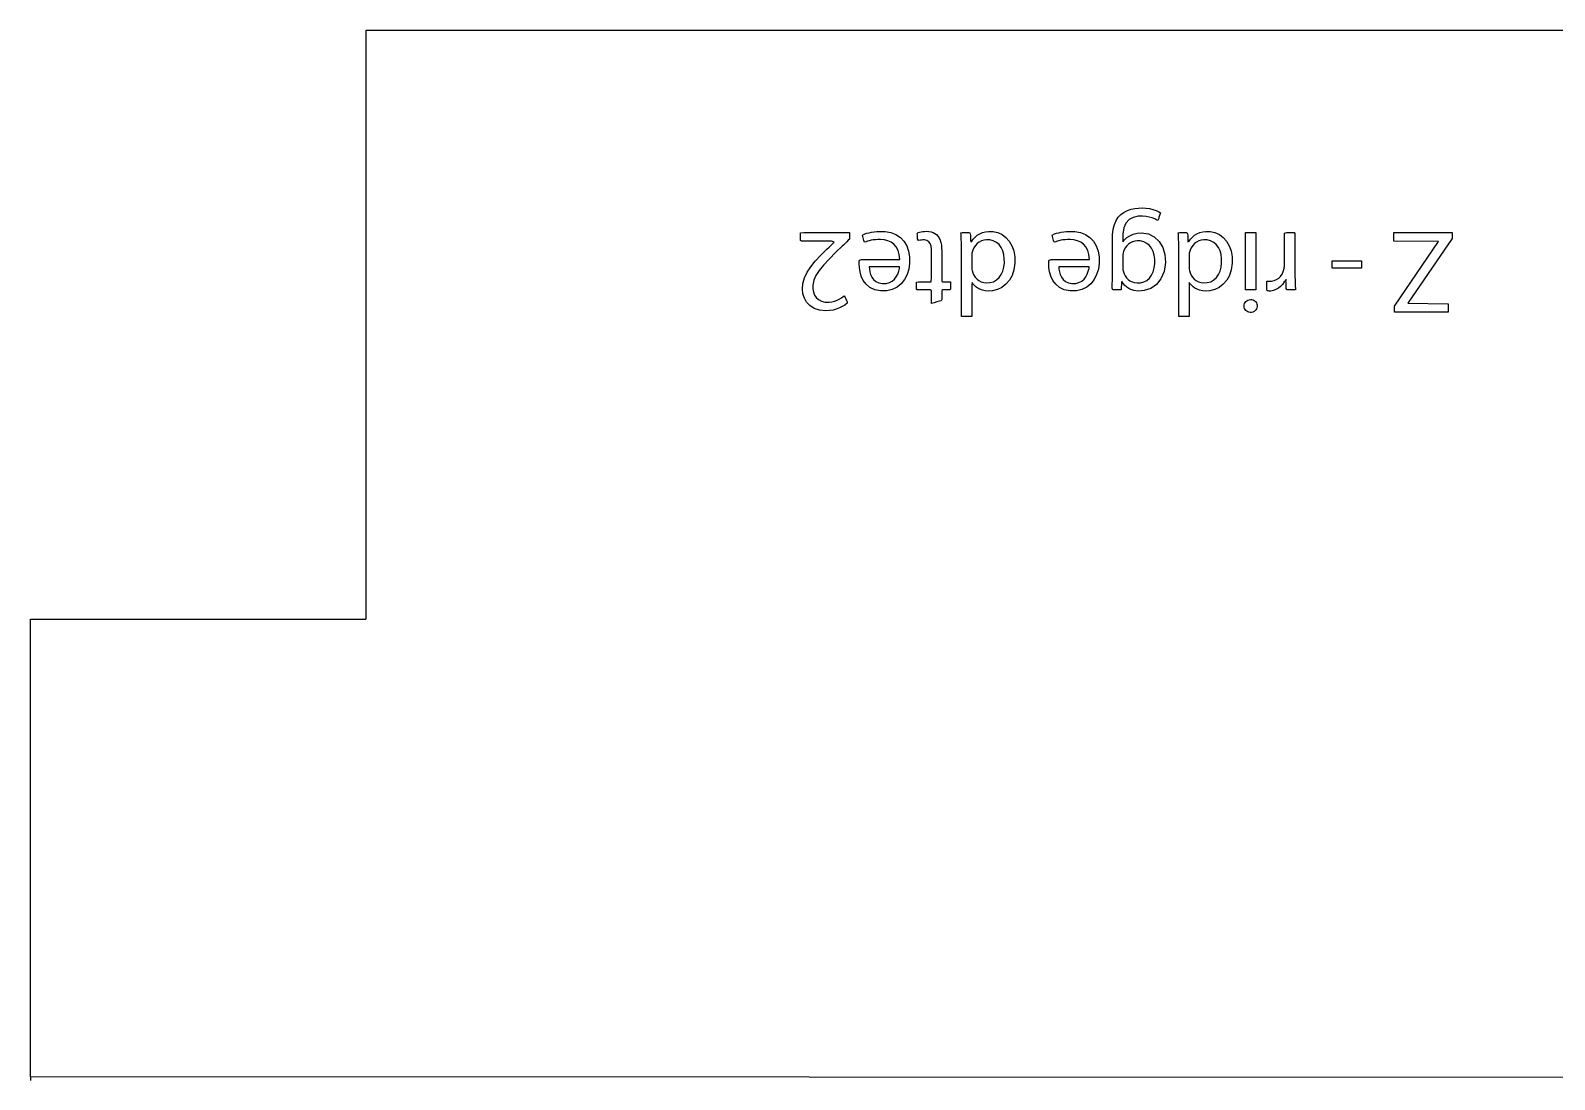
# Model space of a CAD drawing. Header units: metres. Extents: x 2882 to 3456, y 343 to 720.
# Drawn here: x 2919.47 to 2955.81, y 368.59 to 393.62 of the extents above; entities that cross this region are included whole.
import ezdxf

# ---------------------------------------------------------------- set-up
doc = ezdxf.new("R2010")
doc.units = ezdxf.units.M

msp = doc.modelspace()

# ---------------------------------------------------------------- linework, layer by layer
at = {"layer": 'COMPONENT2'}
for p, q in [((2927.467, 393.619), (2927.467, 379.572)), ((2972.159, 393.619), (2927.467, 393.619)), ((2919.467, 379.572), (2927.467, 379.572)), ((2919.467, 368.661), (2919.467, 379.572)), ((3013.54, 368.617), (2919.467, 368.661)), ((2919.467, 368.661), (2919.467, 368.571))]:
    msp.add_line(p, q, dxfattribs=at)
at = {"layer": 'COMPONENT6'}
for p, q in [((2945.405, 389.163), (2945.468, 389.23)), ((2945.468, 389.23), (2945.542, 389.283)), ((2945.542, 389.283), (2945.624, 389.324)), ((2945.624, 389.324), (2945.711, 389.354)), ((2945.711, 389.354), (2945.8, 389.374)), ((2945.8, 389.374), (2945.891, 389.384)), ((2945.891, 389.384), (2945.978, 389.386)), ((2945.978, 389.386), (2946.063, 389.381)), ((2946.063, 389.381), (2946.148, 389.369)), ((2946.148, 389.369), (2946.229, 389.351)), ((2946.229, 389.351), (2946.306, 389.327)), ((2946.306, 389.327), (2946.374, 389.296)), ((2946.374, 389.296), (2946.412, 389.271)), ((2946.391, 389.206), (2946.375, 389.157)), ((2946.412, 389.271), (2946.391, 389.206)), ((2945.27, 388.747), (2945.287, 388.877)), ((2945.287, 388.877), (2945.315, 388.988)), ((2945.315, 388.988), (2945.355, 389.083)), ((2945.355, 389.083), (2945.405, 389.163)), ((2945.536, 388.911), (2945.511, 388.762)), ((2945.588, 389.025), (2945.536, 388.911)), ((2945.664, 389.107), (2945.588, 389.025)), ((2945.762, 389.161), (2945.664, 389.107)), ((2945.876, 389.187), (2945.762, 389.161)), ((2945.985, 389.191), (2945.876, 389.187)), ((2946.067, 389.183), (2945.985, 389.191)), ((2946.142, 389.169), (2946.067, 389.183)), ((2946.212, 389.148), (2946.142, 389.169)), ((2946.274, 389.124), (2946.212, 389.148)), ((2946.328, 389.095), (2946.274, 389.124)), ((2946.352, 389.086), (2946.328, 389.095)), ((2946.361, 389.114), (2946.352, 389.086)), ((2946.375, 389.157), (2946.361, 389.114)), ((2937.828, 388.788), (2937.909, 388.797)), ((2937.828, 388.762), (2937.828, 388.788)), ((2937.828, 388.724), (2937.828, 388.762)), ((2937.828, 388.681), (2937.828, 388.724)), ((2937.828, 388.64), (2937.828, 388.681)), ((2937.828, 388.608), (2937.828, 388.64)), ((2937.851, 388.591), (2937.828, 388.608)), ((2937.947, 388.591), (2937.851, 388.591)), ((2937.909, 388.797), (2938.081, 388.797)), ((2938.094, 388.591), (2937.947, 388.591)), ((2938.081, 388.797), (2938.309, 388.797)), ((2938.263, 388.591), (2938.094, 388.591)), ((2938.429, 388.591), (2938.263, 388.591)), ((2938.309, 388.797), (2938.553, 388.797)), ((2938.564, 388.591), (2938.429, 388.591)), ((2938.509, 388.453), (2938.552, 388.493)), ((2938.552, 388.493), (2938.581, 388.521)), ((2938.553, 388.797), (2938.775, 388.797)), ((2938.634, 388.571), (2938.564, 388.591)), ((2938.581, 388.521), (2938.61, 388.549)), ((2938.61, 388.549), (2938.634, 388.571)), ((2938.775, 388.797), (2938.936, 388.797)), ((2938.851, 388.501), (2938.821, 388.471)), ((2938.89, 388.538), (2938.851, 388.501)), ((2938.93, 388.578), (2938.89, 388.538)), ((2938.966, 388.613), (2938.93, 388.578)), ((2938.936, 388.797), (2938.999, 388.797)), ((2938.999, 388.644), (2938.966, 388.613)), ((2938.999, 388.797), (2938.999, 388.767)), ((2938.999, 388.767), (2938.999, 388.739)), ((2938.999, 388.739), (2938.999, 388.707)), ((2938.999, 388.707), (2938.999, 388.677)), ((2938.999, 388.677), (2938.999, 388.644)), ((2939.304, 388.739), (2939.366, 388.765)), ((2939.313, 388.704), (2939.304, 388.739)), ((2939.321, 388.675), (2939.313, 388.704)), ((2939.329, 388.642), (2939.321, 388.675)), ((2939.337, 388.611), (2939.329, 388.642)), ((2939.357, 388.566), (2939.337, 388.611)), ((2939.392, 388.58), (2939.357, 388.566)), ((2939.366, 388.765), (2939.411, 388.78)), ((2939.429, 388.592), (2939.392, 388.58)), ((2939.411, 388.78), (2939.462, 388.794)), ((2939.469, 388.604), (2939.429, 388.592)), ((2939.462, 388.794), (2939.519, 388.806)), ((2939.513, 388.614), (2939.469, 388.604)), ((2939.561, 388.622), (2939.513, 388.614)), ((2939.519, 388.806), (2939.582, 388.816)), ((2939.613, 388.628), (2939.561, 388.622)), ((2939.582, 388.816), (2939.651, 388.823)), ((2939.671, 388.632), (2939.613, 388.628)), ((2939.651, 388.823), (2939.726, 388.827)), ((2939.737, 388.633), (2939.671, 388.632)), ((2939.726, 388.827), (2939.845, 388.824)), ((2939.828, 388.625), (2939.737, 388.633)), ((2939.912, 388.604), (2939.828, 388.625)), ((2939.845, 388.824), (2939.983, 388.798)), ((2939.989, 388.569), (2939.912, 388.604)), ((2939.983, 388.798), (2940.105, 388.749)), ((2940.057, 388.519), (2939.989, 388.569)), ((2940.113, 388.454), (2940.057, 388.519)), ((2940.105, 388.749), (2940.209, 388.679)), ((2940.209, 388.679), (2940.295, 388.589)), ((2940.295, 388.589), (2940.36, 388.482)), ((2940.36, 388.482), (2940.405, 388.358)), ((2940.612, 388.778), (2940.636, 388.802)), ((2940.614, 388.741), (2940.612, 388.778)), ((2940.617, 388.694), (2940.614, 388.741)), ((2940.62, 388.648), (2940.617, 388.694)), ((2940.645, 388.611), (2940.62, 388.648)), ((2940.636, 388.802), (2940.667, 388.81)), ((2940.688, 388.618), (2940.645, 388.611)), ((2940.667, 388.81), (2940.703, 388.817)), ((2940.714, 388.62), (2940.688, 388.618)), ((2940.703, 388.817), (2940.743, 388.823)), ((2940.743, 388.621), (2940.714, 388.62)), ((2940.743, 388.823), (2940.786, 388.826)), ((2940.786, 388.621), (2940.743, 388.621)), ((2940.786, 388.826), (2940.834, 388.828)), ((2940.844, 388.608), (2940.786, 388.621)), ((2940.834, 388.828), (2940.891, 388.824)), ((2940.889, 388.579), (2940.844, 388.608)), ((2940.92, 388.535), (2940.889, 388.579)), ((2940.891, 388.824), (2940.943, 388.814)), ((2940.941, 388.477), (2940.92, 388.535)), ((2940.95, 388.405), (2940.941, 388.477)), ((2940.943, 388.814), (2940.991, 388.797)), ((2940.991, 388.797), (2941.034, 388.776)), ((2941.034, 388.776), (2941.072, 388.749)), ((2941.072, 388.749), (2941.105, 388.716)), ((2941.105, 388.716), (2941.135, 388.672)), ((2941.135, 388.672), (2941.158, 388.62)), ((2941.158, 388.62), (2941.176, 388.561)), ((2941.176, 388.561), (2941.187, 388.495)), ((2941.187, 388.495), (2941.194, 388.421)), ((2941.655, 388.791), (2941.684, 388.797)), ((2941.658, 388.754), (2941.655, 388.791)), ((2941.66, 388.713), (2941.658, 388.754)), ((2941.661, 388.67), (2941.66, 388.713)), ((2941.663, 388.625), (2941.661, 388.67)), ((2941.664, 388.579), (2941.663, 388.625)), ((2941.666, 388.532), (2941.664, 388.579)), ((2941.666, 388.486), (2941.666, 388.532)), ((2941.666, 388.444), (2941.666, 388.486)), ((2941.684, 388.797), (2941.717, 388.797)), ((2941.717, 388.797), (2941.757, 388.797)), ((2941.757, 388.797), (2941.797, 388.797)), ((2941.797, 388.797), (2941.834, 388.797)), ((2941.834, 388.797), (2941.861, 388.797)), ((2941.861, 388.797), (2941.877, 388.768)), ((2941.877, 388.768), (2941.878, 388.733)), ((2941.878, 388.733), (2941.88, 388.691)), ((2941.88, 388.691), (2941.882, 388.647)), ((2941.882, 388.647), (2941.884, 388.607)), ((2941.884, 388.607), (2941.886, 388.577)), ((2941.886, 388.577), (2941.912, 388.592)), ((2941.912, 388.592), (2941.948, 388.644)), ((2941.948, 388.644), (2941.992, 388.692)), ((2942, 388.489), (2941.965, 388.437)), ((2941.992, 388.692), (2942.043, 388.734)), ((2942.043, 388.534), (2942, 388.489)), ((2942.043, 388.734), (2942.101, 388.769)), ((2942.091, 388.57), (2942.043, 388.534)), ((2942.144, 388.598), (2942.091, 388.57)), ((2942.101, 388.769), (2942.166, 388.797)), ((2942.201, 388.617), (2942.144, 388.598)), ((2942.166, 388.797), (2942.237, 388.816)), ((2942.261, 388.626), (2942.201, 388.617)), ((2942.237, 388.816), (2942.314, 388.826)), ((2942.341, 388.624), (2942.261, 388.626)), ((2942.314, 388.826), (2942.415, 388.824)), ((2942.426, 388.603), (2942.341, 388.624)), ((2942.415, 388.824), (2942.53, 388.8)), ((2942.5, 388.565), (2942.426, 388.603)), ((2942.562, 388.511), (2942.5, 388.565)), ((2942.53, 388.8), (2942.634, 388.752)), ((2942.611, 388.443), (2942.562, 388.511)), ((2942.634, 388.752), (2942.727, 388.682)), ((2942.727, 388.682), (2942.806, 388.593)), ((2942.806, 388.593), (2942.869, 388.485)), ((2942.869, 388.485), (2942.913, 388.361)), ((2943.826, 388.739), (2943.888, 388.765)), ((2943.835, 388.704), (2943.826, 388.739)), ((2943.842, 388.675), (2943.835, 388.704)), ((2943.85, 388.642), (2943.842, 388.675)), ((2943.858, 388.611), (2943.85, 388.642)), ((2943.878, 388.566), (2943.858, 388.611)), ((2943.913, 388.58), (2943.878, 388.566)), ((2943.888, 388.765), (2943.933, 388.78)), ((2943.95, 388.592), (2943.913, 388.58)), ((2943.933, 388.78), (2943.984, 388.794)), ((2943.99, 388.604), (2943.95, 388.592)), ((2943.984, 388.794), (2944.041, 388.806)), ((2944.034, 388.614), (2943.99, 388.604)), ((2944.082, 388.622), (2944.034, 388.614)), ((2944.041, 388.806), (2944.104, 388.816)), ((2944.135, 388.628), (2944.082, 388.622)), ((2944.104, 388.816), (2944.172, 388.823)), ((2944.192, 388.632), (2944.135, 388.628)), ((2944.172, 388.823), (2944.247, 388.827)), ((2944.259, 388.633), (2944.192, 388.632)), ((2944.247, 388.827), (2944.366, 388.824)), ((2944.349, 388.625), (2944.259, 388.633)), ((2944.434, 388.604), (2944.349, 388.625)), ((2944.366, 388.824), (2944.505, 388.798)), ((2944.511, 388.569), (2944.434, 388.604)), ((2944.505, 388.798), (2944.627, 388.749)), ((2944.578, 388.519), (2944.511, 388.569)), ((2944.634, 388.454), (2944.578, 388.519)), ((2944.627, 388.749), (2944.731, 388.679)), ((2944.731, 388.679), (2944.816, 388.589)), ((2944.816, 388.589), (2944.881, 388.482)), ((2944.881, 388.482), (2944.927, 388.358)), ((2945.265, 388.596), (2945.27, 388.747)), ((2945.265, 388.535), (2945.265, 388.596)), ((2945.265, 388.384), (2945.265, 388.535)), ((2945.511, 388.762), (2945.51, 388.706)), ((2945.51, 388.706), (2945.51, 388.646)), ((2945.51, 388.646), (2945.51, 388.609)), ((2945.51, 388.578), (2945.557, 388.621)), ((2945.51, 388.609), (2945.51, 388.578)), ((2945.557, 388.621), (2945.613, 388.677)), ((2945.61, 388.484), (2945.576, 388.439)), ((2945.65, 388.522), (2945.61, 388.484)), ((2945.613, 388.677), (2945.681, 388.724)), ((2945.695, 388.553), (2945.65, 388.522)), ((2945.681, 388.724), (2945.761, 388.761)), ((2945.744, 388.577), (2945.695, 388.553)), ((2945.797, 388.593), (2945.744, 388.577)), ((2945.761, 388.761), (2945.853, 388.784)), ((2945.852, 388.601), (2945.797, 388.593)), ((2945.931, 388.599), (2945.852, 388.601)), ((2945.853, 388.784), (2945.96, 388.791)), ((2946.016, 388.578), (2945.931, 388.599)), ((2945.96, 388.791), (2946.123, 388.764)), ((2946.09, 388.541), (2946.016, 388.578)), ((2946.151, 388.488), (2946.09, 388.541)), ((2946.123, 388.764), (2946.264, 388.694)), ((2946.201, 388.423), (2946.151, 388.488)), ((2946.264, 388.694), (2946.38, 388.585)), ((2946.38, 388.585), (2946.466, 388.445)), ((2946.837, 388.791), (2946.865, 388.797)), ((2946.839, 388.754), (2946.837, 388.791)), ((2946.841, 388.713), (2946.839, 388.754)), ((2946.843, 388.67), (2946.841, 388.713)), ((2946.845, 388.625), (2946.843, 388.67)), ((2946.846, 388.579), (2946.845, 388.625)), ((2946.847, 388.532), (2946.846, 388.579)), ((2946.848, 388.486), (2946.847, 388.532)), ((2946.848, 388.444), (2946.848, 388.486)), ((2946.865, 388.797), (2946.899, 388.797)), ((2946.899, 388.797), (2946.938, 388.797)), ((2946.938, 388.797), (2946.978, 388.797)), ((2946.978, 388.797), (2947.015, 388.797)), ((2947.015, 388.797), (2947.042, 388.797)), ((2947.042, 388.797), (2947.058, 388.768)), ((2947.058, 388.768), (2947.06, 388.733)), ((2947.06, 388.733), (2947.062, 388.691)), ((2947.062, 388.691), (2947.064, 388.647)), ((2947.064, 388.647), (2947.066, 388.607)), ((2947.066, 388.607), (2947.067, 388.577)), ((2947.067, 388.577), (2947.094, 388.592)), ((2947.094, 388.592), (2947.13, 388.644)), ((2947.13, 388.644), (2947.173, 388.692)), ((2947.182, 388.489), (2947.146, 388.437)), ((2947.173, 388.692), (2947.224, 388.734)), ((2947.224, 388.534), (2947.182, 388.489)), ((2947.224, 388.734), (2947.282, 388.769)), ((2947.273, 388.57), (2947.224, 388.534)), ((2947.326, 388.598), (2947.273, 388.57)), ((2947.282, 388.769), (2947.347, 388.797)), ((2947.383, 388.617), (2947.326, 388.598)), ((2947.347, 388.797), (2947.418, 388.816)), ((2947.442, 388.626), (2947.383, 388.617)), ((2947.418, 388.816), (2947.495, 388.826)), ((2947.522, 388.624), (2947.442, 388.626)), ((2947.495, 388.826), (2947.597, 388.824)), ((2947.608, 388.603), (2947.522, 388.624)), ((2947.597, 388.824), (2947.711, 388.8)), ((2947.681, 388.565), (2947.608, 388.603)), ((2947.743, 388.511), (2947.681, 388.565)), ((2947.711, 388.8), (2947.816, 388.752)), ((2947.793, 388.443), (2947.743, 388.511)), ((2947.816, 388.752), (2947.909, 388.682)), ((2947.909, 388.682), (2947.988, 388.593)), ((2947.988, 388.593), (2948.05, 388.485)), ((2948.05, 388.485), (2948.095, 388.361)), ((2948.436, 387.431), (2948.436, 388.797)), ((2948.436, 388.797), (2948.684, 388.797)), ((2948.684, 388.797), (2948.684, 387.431)), ((2949.371, 388.783), (2949.427, 388.797)), ((2949.371, 388.714), (2949.371, 388.783)), ((2949.371, 388.601), (2949.371, 388.714)), ((2949.371, 388.465), (2949.371, 388.601)), ((2949.427, 388.797), (2949.472, 388.797)), ((2949.472, 388.797), (2949.521, 388.797)), ((2949.521, 388.797), (2949.565, 388.797)), ((2949.565, 388.797), (2949.6, 388.797)), ((2949.6, 388.797), (2949.619, 388.775)), ((2949.619, 388.775), (2949.619, 388.68)), ((2949.619, 388.68), (2949.619, 388.532)), ((2949.619, 388.532), (2949.619, 388.355)), ((2951.976, 388.591), (2951.976, 388.797)), ((2951.976, 388.797), (2953.364, 388.797)), ((2953.039, 388.582), (2951.976, 388.591)), ((2951.99, 387.045), (2953.039, 388.582)), ((2953.364, 388.653), (2952.311, 387.11)), ((2953.364, 388.797), (2953.364, 388.653)), ((2938.072, 387.983), (2938.181, 388.117)), ((2938.181, 388.117), (2938.311, 388.257)), ((2938.311, 388.257), (2938.459, 388.405)), ((2938.51, 388.167), (2938.378, 388.024)), ((2938.459, 388.405), (2938.509, 388.453)), ((2938.671, 388.328), (2938.51, 388.167)), ((2938.821, 388.471), (2938.671, 388.328)), ((2939.23, 388.112), (2939.233, 388.138)), ((2939.233, 388.138), (2939.285, 388.159)), ((2939.285, 388.159), (2939.397, 388.159)), ((2939.397, 388.159), (2939.551, 388.159)), ((2939.551, 388.159), (2939.726, 388.159)), ((2939.726, 388.159), (2939.899, 388.159)), ((2939.899, 388.159), (2940.049, 388.159)), ((2940.049, 388.159), (2940.155, 388.159)), ((2940.156, 388.372), (2940.113, 388.454)), ((2940.155, 388.159), (2940.195, 388.159)), ((2940.184, 388.274), (2940.156, 388.372)), ((2940.195, 388.159), (2940.184, 388.274)), ((2940.405, 388.358), (2940.429, 388.219)), ((2940.429, 388.219), (2940.43, 388.07)), ((2940.952, 388.346), (2940.95, 388.405)), ((2940.952, 388.25), (2940.952, 388.346)), ((2940.952, 388.087), (2940.952, 388.25)), ((2941.194, 388.421), (2941.195, 388.359)), ((2941.195, 388.359), (2941.195, 388.273)), ((2941.195, 388.273), (2941.195, 388.113)), ((2941.195, 388.113), (2941.195, 387.926)), ((2941.666, 388.363), (2941.666, 388.444)), ((2941.666, 388.172), (2941.666, 388.363)), ((2941.666, 387.907), (2941.666, 388.172)), ((2941.914, 388.277), (2941.912, 388.25)), ((2941.912, 388.25), (2941.912, 388.224)), ((2941.912, 388.224), (2941.912, 388.183)), ((2941.912, 388.183), (2941.912, 388.145)), ((2941.912, 388.145), (2941.912, 388.102)), ((2941.917, 388.303), (2941.914, 388.277)), ((2941.922, 388.328), (2941.917, 388.303)), ((2941.937, 388.378), (2941.922, 388.328)), ((2941.965, 388.437), (2941.937, 388.378)), ((2942.649, 388.364), (2942.611, 388.443)), ((2942.675, 388.276), (2942.649, 388.364)), ((2942.688, 388.18), (2942.675, 388.276)), ((2942.689, 388.076), (2942.688, 388.18)), ((2942.913, 388.361), (2942.937, 388.221)), ((2942.937, 388.221), (2942.94, 388.065)), ((2943.752, 388.112), (2943.754, 388.138)), ((2943.754, 388.138), (2943.807, 388.159)), ((2943.807, 388.159), (2943.919, 388.159)), ((2943.919, 388.159), (2944.073, 388.159)), ((2944.073, 388.159), (2944.247, 388.159)), ((2944.247, 388.159), (2944.42, 388.159)), ((2944.42, 388.159), (2944.571, 388.159)), ((2944.571, 388.159), (2944.677, 388.159)), ((2944.678, 388.372), (2944.634, 388.454)), ((2944.677, 388.159), (2944.717, 388.159)), ((2944.706, 388.274), (2944.678, 388.372)), ((2944.717, 388.159), (2944.706, 388.274)), ((2944.927, 388.358), (2944.95, 388.219)), ((2944.95, 388.219), (2944.952, 388.07)), ((2945.265, 388.188), (2945.265, 388.384)), ((2945.265, 387.995), (2945.265, 388.188)), ((2945.514, 388.245), (2945.513, 388.215)), ((2945.513, 388.215), (2945.513, 388.173)), ((2945.513, 388.173), (2945.513, 388.134)), ((2945.513, 388.134), (2945.513, 388.089)), ((2945.517, 388.278), (2945.514, 388.245)), ((2945.523, 388.311), (2945.517, 388.278)), ((2945.531, 388.344), (2945.523, 388.311)), ((2945.548, 388.388), (2945.531, 388.344)), ((2945.576, 388.439), (2945.548, 388.388)), ((2946.239, 388.346), (2946.201, 388.423)), ((2946.265, 388.26), (2946.239, 388.346)), ((2946.278, 388.167), (2946.265, 388.26)), ((2946.279, 388.062), (2946.278, 388.167)), ((2946.466, 388.445), (2946.517, 388.278)), ((2946.517, 388.278), (2946.53, 388.084)), ((2946.848, 388.363), (2946.848, 388.444)), ((2946.848, 388.172), (2946.848, 388.363)), ((2946.848, 387.907), (2946.848, 388.172)), ((2947.094, 388.25), (2947.093, 388.224)), ((2947.093, 388.224), (2947.093, 388.183)), ((2947.093, 388.183), (2947.093, 388.145)), ((2947.093, 388.145), (2947.093, 388.102)), ((2947.095, 388.277), (2947.094, 388.25)), ((2947.099, 388.303), (2947.095, 388.277)), ((2947.104, 388.328), (2947.099, 388.303)), ((2947.119, 388.378), (2947.104, 388.328)), ((2947.146, 388.437), (2947.119, 388.378)), ((2947.831, 388.364), (2947.793, 388.443)), ((2947.856, 388.276), (2947.831, 388.364)), ((2947.87, 388.18), (2947.856, 388.276)), ((2947.87, 388.076), (2947.87, 388.18)), ((2948.095, 388.361), (2948.119, 388.221)), ((2948.119, 388.221), (2948.121, 388.065)), ((2949.371, 388.325), (2949.371, 388.465)), ((2949.371, 388.199), (2949.371, 388.325)), ((2949.371, 388.108), (2949.371, 388.199)), ((2949.619, 388.355), (2949.619, 388.175)), ((2949.619, 388.175), (2949.619, 388.015)), ((2950.508, 387.945), (2950.508, 388.125)), ((2950.508, 388.125), (2951.205, 388.125)), ((2951.205, 388.125), (2951.205, 387.945)), ((2937.921, 387.719), (2937.984, 387.851)), ((2937.984, 387.851), (2938.072, 387.983)), ((2938.197, 387.774), (2938.147, 387.659)), ((2938.274, 387.894), (2938.197, 387.774)), ((2938.378, 388.024), (2938.274, 387.894)), ((2939.228, 388.048), (2939.229, 388.082)), ((2939.231, 387.968), (2939.228, 388.048)), ((2939.229, 388.082), (2939.23, 388.112)), ((2939.247, 387.864), (2939.231, 387.968)), ((2939.277, 387.758), (2939.247, 387.864)), ((2939.325, 387.656), (2939.277, 387.758)), ((2939.468, 387.981), (2939.47, 387.922)), ((2939.497, 387.981), (2939.468, 387.981)), ((2939.47, 387.922), (2939.48, 387.859)), ((2939.48, 387.859), (2939.499, 387.794)), ((2939.573, 387.981), (2939.497, 387.981)), ((2939.499, 387.794), (2939.528, 387.733)), ((2939.682, 387.981), (2939.573, 387.981)), ((2939.808, 387.981), (2939.682, 387.981)), ((2939.937, 387.981), (2939.808, 387.981)), ((2940.054, 387.981), (2939.937, 387.981)), ((2940.143, 387.981), (2940.054, 387.981)), ((2940.111, 387.746), (2940.145, 387.808)), ((2940.189, 387.981), (2940.143, 387.981)), ((2940.145, 387.808), (2940.17, 387.874)), ((2940.17, 387.874), (2940.186, 387.939)), ((2940.186, 387.939), (2940.189, 387.981)), ((2940.369, 387.795), (2940.308, 387.678)), ((2940.41, 387.926), (2940.369, 387.795)), ((2940.43, 388.07), (2940.41, 387.926)), ((2940.952, 387.901), (2940.952, 388.087)), ((2940.952, 387.735), (2940.952, 387.901)), ((2941.195, 387.926), (2941.195, 387.754)), ((2941.195, 387.754), (2941.195, 387.641)), ((2941.666, 387.606), (2941.666, 387.907)), ((2941.912, 388.102), (2941.912, 388.06)), ((2941.912, 388.06), (2941.912, 388.023)), ((2941.912, 388.023), (2941.912, 387.987)), ((2941.912, 387.987), (2941.913, 387.949)), ((2941.913, 387.949), (2941.916, 387.922)), ((2941.916, 387.922), (2941.92, 387.896)), ((2941.92, 387.896), (2941.938, 387.835)), ((2941.938, 387.835), (2941.963, 387.782)), ((2941.963, 387.782), (2941.996, 387.733)), ((2942.563, 387.724), (2942.613, 387.795)), ((2942.613, 387.795), (2942.651, 387.878)), ((2942.651, 387.878), (2942.676, 387.973)), ((2942.676, 387.973), (2942.689, 388.076)), ((2942.873, 387.777), (2942.809, 387.661)), ((2942.918, 387.912), (2942.873, 387.777)), ((2942.94, 388.065), (2942.918, 387.912)), ((2943.749, 388.048), (2943.75, 388.082)), ((2943.753, 387.968), (2943.749, 388.048)), ((2943.75, 388.082), (2943.752, 388.112)), ((2943.768, 387.864), (2943.753, 387.968)), ((2943.799, 387.758), (2943.768, 387.864)), ((2943.846, 387.656), (2943.799, 387.758)), ((2943.989, 387.981), (2943.991, 387.922)), ((2944.018, 387.981), (2943.989, 387.981)), ((2943.991, 387.922), (2944.001, 387.859)), ((2944.001, 387.859), (2944.02, 387.794)), ((2944.094, 387.981), (2944.018, 387.981)), ((2944.02, 387.794), (2944.049, 387.733)), ((2944.203, 387.981), (2944.094, 387.981)), ((2944.33, 387.981), (2944.203, 387.981)), ((2944.459, 387.981), (2944.33, 387.981)), ((2944.575, 387.981), (2944.459, 387.981)), ((2944.664, 387.981), (2944.575, 387.981)), ((2944.632, 387.746), (2944.666, 387.808)), ((2944.711, 387.981), (2944.664, 387.981)), ((2944.666, 387.808), (2944.691, 387.874)), ((2944.691, 387.874), (2944.708, 387.939)), ((2944.708, 387.939), (2944.711, 387.981)), ((2944.89, 387.795), (2944.829, 387.678)), ((2944.931, 387.926), (2944.89, 387.795)), ((2944.952, 388.07), (2944.931, 387.926)), ((2945.264, 387.716), (2945.265, 387.794)), ((2945.265, 387.852), (2945.265, 387.995)), ((2945.265, 387.794), (2945.265, 387.852)), ((2945.513, 388.089), (2945.513, 388.045)), ((2945.513, 388.045), (2945.513, 388.007)), ((2945.513, 388.007), (2945.513, 387.97)), ((2945.513, 387.97), (2945.513, 387.94)), ((2945.513, 387.94), (2945.516, 387.912)), ((2945.516, 387.912), (2945.52, 387.886)), ((2945.52, 387.886), (2945.544, 387.815)), ((2945.544, 387.815), (2945.569, 387.765)), ((2945.569, 387.765), (2945.601, 387.72)), ((2946.146, 387.712), (2946.198, 387.78)), ((2946.198, 387.78), (2946.238, 387.861)), ((2946.238, 387.861), (2946.265, 387.956)), ((2946.265, 387.956), (2946.279, 388.062)), ((2946.497, 387.872), (2946.422, 387.698)), ((2946.53, 388.084), (2946.497, 387.872)), ((2946.848, 387.606), (2946.848, 387.907)), ((2947.093, 388.102), (2947.093, 388.06)), ((2947.093, 388.06), (2947.093, 388.023)), ((2947.093, 388.023), (2947.093, 387.987)), ((2947.093, 387.987), (2947.094, 387.949)), ((2947.094, 387.949), (2947.097, 387.922)), ((2947.097, 387.922), (2947.101, 387.896)), ((2947.101, 387.896), (2947.119, 387.835)), ((2947.119, 387.835), (2947.145, 387.782)), ((2947.145, 387.782), (2947.178, 387.733)), ((2947.744, 387.724), (2947.794, 387.795)), ((2947.794, 387.795), (2947.832, 387.878)), ((2947.832, 387.878), (2947.858, 387.973)), ((2947.858, 387.973), (2947.87, 388.076)), ((2948.055, 387.777), (2947.99, 387.661)), ((2948.099, 387.912), (2948.055, 387.777)), ((2948.121, 388.065), (2948.099, 387.912)), ((2949.231, 387.709), (2949.275, 387.754)), ((2949.275, 387.754), (2949.311, 387.807)), ((2949.311, 387.807), (2949.339, 387.869)), ((2949.339, 387.869), (2949.359, 387.937)), ((2949.359, 387.937), (2949.364, 387.964)), ((2949.364, 387.964), (2949.367, 387.992)), ((2949.367, 387.992), (2949.369, 388.023)), ((2949.369, 388.023), (2949.371, 388.055)), ((2949.371, 388.055), (2949.371, 388.108)), ((2949.619, 388.015), (2949.619, 387.901)), ((2949.619, 387.901), (2949.619, 387.857)), ((2949.619, 387.857), (2949.619, 387.796)), ((2949.619, 387.796), (2949.619, 387.736)), ((2951.205, 387.945), (2950.508, 387.945)), ((2937.874, 387.449), (2937.884, 387.584)), ((2937.886, 387.34), (2937.874, 387.449)), ((2937.884, 387.584), (2937.921, 387.719)), ((2938.124, 387.546), (2938.123, 387.452)), ((2938.123, 387.452), (2938.135, 387.377)), ((2938.147, 387.659), (2938.124, 387.546)), ((2939.393, 387.564), (2939.325, 387.656)), ((2939.482, 387.487), (2939.393, 387.564)), ((2939.597, 387.432), (2939.482, 387.487)), ((2939.528, 387.733), (2939.569, 387.677)), ((2939.569, 387.677), (2939.624, 387.631)), ((2939.738, 387.405), (2939.597, 387.432)), ((2939.624, 387.631), (2939.693, 387.598)), ((2939.693, 387.598), (2939.779, 387.582)), ((2939.887, 387.409), (2939.738, 387.405)), ((2939.779, 387.582), (2939.87, 387.585)), ((2939.87, 387.585), (2939.947, 387.606)), ((2940.017, 387.442), (2939.887, 387.409)), ((2939.947, 387.606), (2940.012, 387.642)), ((2940.012, 387.642), (2940.067, 387.689)), ((2940.131, 387.499), (2940.017, 387.442)), ((2940.067, 387.689), (2940.111, 387.746)), ((2940.228, 387.579), (2940.131, 387.499)), ((2940.308, 387.678), (2940.228, 387.579)), ((2940.597, 387.614), (2940.644, 387.62)), ((2940.597, 387.584), (2940.597, 387.614)), ((2940.597, 387.54), (2940.597, 387.584)), ((2940.597, 387.492), (2940.597, 387.54)), ((2940.597, 387.453), (2940.597, 387.492)), ((2940.613, 387.431), (2940.597, 387.453)), ((2940.673, 387.431), (2940.613, 387.431)), ((2940.644, 387.62), (2940.722, 387.62)), ((2940.758, 387.431), (2940.673, 387.431)), ((2940.722, 387.62), (2940.811, 387.62)), ((2940.847, 387.431), (2940.758, 387.431)), ((2940.811, 387.62), (2940.892, 387.62)), ((2940.918, 387.431), (2940.847, 387.431)), ((2940.892, 387.62), (2940.944, 387.62)), ((2940.952, 387.411), (2940.918, 387.431)), ((2940.944, 387.62), (2940.952, 387.735)), ((2940.952, 387.352), (2940.952, 387.411)), ((2941.195, 387.641), (2941.225, 387.62)), ((2941.219, 387.431), (2941.195, 387.42)), ((2941.195, 387.42), (2941.195, 387.376)), ((2941.263, 387.431), (2941.219, 387.431)), ((2941.225, 387.62), (2941.272, 387.62)), ((2941.316, 387.431), (2941.263, 387.431)), ((2941.272, 387.62), (2941.326, 387.62)), ((2941.366, 387.431), (2941.316, 387.431)), ((2941.326, 387.62), (2941.373, 387.62)), ((2941.399, 387.431), (2941.366, 387.431)), ((2941.373, 387.62), (2941.402, 387.62)), ((2941.406, 387.457), (2941.399, 387.431)), ((2941.402, 387.62), (2941.406, 387.589)), ((2941.406, 387.589), (2941.406, 387.546)), ((2941.406, 387.546), (2941.406, 387.498)), ((2941.406, 387.498), (2941.406, 387.457)), ((2941.666, 387.307), (2941.666, 387.606)), ((2941.918, 387.609), (2941.912, 387.563)), ((2941.912, 387.563), (2941.912, 387.465)), ((2941.912, 387.465), (2941.912, 387.332)), ((2941.937, 387.579), (2941.918, 387.609)), ((2941.969, 387.542), (2941.937, 387.579)), ((2942.007, 387.506), (2941.969, 387.542)), ((2941.996, 387.733), (2942.037, 387.69)), ((2942.053, 387.474), (2942.007, 387.506)), ((2942.037, 387.69), (2942.084, 387.654)), ((2942.105, 387.447), (2942.053, 387.474)), ((2942.084, 387.654), (2942.138, 387.626)), ((2942.164, 387.426), (2942.105, 387.447)), ((2942.138, 387.626), (2942.197, 387.607)), ((2942.231, 387.411), (2942.164, 387.426)), ((2942.197, 387.607), (2942.262, 387.598)), ((2942.303, 387.404), (2942.231, 387.411)), ((2942.262, 387.598), (2942.346, 387.603)), ((2942.41, 387.409), (2942.303, 387.404)), ((2942.346, 387.603), (2942.429, 387.626)), ((2942.526, 387.437), (2942.41, 387.409)), ((2942.429, 387.626), (2942.501, 387.667)), ((2942.501, 387.667), (2942.563, 387.724)), ((2942.632, 387.49), (2942.526, 387.437)), ((2942.728, 387.565), (2942.632, 387.49)), ((2942.809, 387.661), (2942.728, 387.565)), ((2943.914, 387.564), (2943.846, 387.656)), ((2944.004, 387.487), (2943.914, 387.564)), ((2944.118, 387.432), (2944.004, 387.487)), ((2944.049, 387.733), (2944.091, 387.677)), ((2944.091, 387.677), (2944.145, 387.631)), ((2944.26, 387.405), (2944.118, 387.432)), ((2944.145, 387.631), (2944.215, 387.598)), ((2944.215, 387.598), (2944.301, 387.582)), ((2944.408, 387.409), (2944.26, 387.405)), ((2944.301, 387.582), (2944.391, 387.585)), ((2944.391, 387.585), (2944.468, 387.606)), ((2944.538, 387.442), (2944.408, 387.409)), ((2944.468, 387.606), (2944.534, 387.642)), ((2944.534, 387.642), (2944.588, 387.689)), ((2944.652, 387.499), (2944.538, 387.442)), ((2944.588, 387.689), (2944.632, 387.746)), ((2944.75, 387.579), (2944.652, 387.499)), ((2944.829, 387.678), (2944.75, 387.579)), ((2945.257, 387.47), (2945.26, 387.523)), ((2945.278, 387.431), (2945.257, 387.47)), ((2945.26, 387.523), (2945.262, 387.581)), ((2945.262, 387.581), (2945.264, 387.645)), ((2945.264, 387.645), (2945.264, 387.716)), ((2945.325, 387.431), (2945.278, 387.431)), ((2945.38, 387.431), (2945.325, 387.431)), ((2945.431, 387.431), (2945.38, 387.431)), ((2945.474, 387.433), (2945.431, 387.431)), ((2945.475, 387.459), (2945.474, 387.433)), ((2945.476, 387.504), (2945.475, 387.459)), ((2945.479, 387.556), (2945.476, 387.504)), ((2945.48, 387.603), (2945.479, 387.556)), ((2945.487, 387.637), (2945.48, 387.603)), ((2945.508, 387.603), (2945.487, 387.637)), ((2945.553, 387.546), (2945.508, 387.603)), ((2945.611, 387.494), (2945.553, 387.546)), ((2945.601, 387.72), (2945.64, 387.68)), ((2945.684, 387.451), (2945.611, 387.494)), ((2945.64, 387.68), (2945.684, 387.647)), ((2945.684, 387.647), (2945.735, 387.621)), ((2945.773, 387.419), (2945.684, 387.451)), ((2945.735, 387.621), (2945.792, 387.603)), ((2945.879, 387.404), (2945.773, 387.419)), ((2945.792, 387.603), (2945.855, 387.595)), ((2945.855, 387.595), (2945.935, 387.599)), ((2946.026, 387.414), (2945.879, 387.404)), ((2945.935, 387.599), (2946.014, 387.621)), ((2946.014, 387.621), (2946.085, 387.658)), ((2946.178, 387.467), (2946.026, 387.414)), ((2946.085, 387.658), (2946.146, 387.712)), ((2946.313, 387.562), (2946.178, 387.467)), ((2946.422, 387.698), (2946.313, 387.562)), ((2946.848, 387.307), (2946.848, 387.606)), ((2947.099, 387.609), (2947.093, 387.563)), ((2947.093, 387.563), (2947.093, 387.465)), ((2947.093, 387.465), (2947.093, 387.332)), ((2947.118, 387.579), (2947.099, 387.609)), ((2947.15, 387.542), (2947.118, 387.579)), ((2947.189, 387.506), (2947.15, 387.542)), ((2947.178, 387.733), (2947.218, 387.69)), ((2947.234, 387.474), (2947.189, 387.506)), ((2947.218, 387.69), (2947.265, 387.654)), ((2947.287, 387.447), (2947.234, 387.474)), ((2947.265, 387.654), (2947.319, 387.626)), ((2947.346, 387.426), (2947.287, 387.447)), ((2947.319, 387.626), (2947.379, 387.607)), ((2947.412, 387.411), (2947.346, 387.426)), ((2947.379, 387.607), (2947.443, 387.598)), ((2947.485, 387.404), (2947.412, 387.411)), ((2947.443, 387.598), (2947.528, 387.603)), ((2947.591, 387.409), (2947.485, 387.404)), ((2947.528, 387.603), (2947.611, 387.626)), ((2947.707, 387.437), (2947.591, 387.409)), ((2947.611, 387.626), (2947.683, 387.667)), ((2947.683, 387.667), (2947.744, 387.724)), ((2947.814, 387.49), (2947.707, 387.437)), ((2947.909, 387.565), (2947.814, 387.49)), ((2947.99, 387.661), (2947.909, 387.565)), ((2948.684, 387.431), (2948.436, 387.431)), ((2948.945, 387.635), (2948.977, 387.638)), ((2948.945, 387.609), (2948.945, 387.635)), ((2948.945, 387.57), (2948.945, 387.609)), ((2948.945, 387.526), (2948.945, 387.57)), ((2948.945, 387.481), (2948.945, 387.526)), ((2948.945, 387.443), (2948.945, 387.481)), ((2948.955, 387.408), (2948.945, 387.443)), ((2948.98, 387.405), (2948.955, 387.408)), ((2948.977, 387.638), (2949.01, 387.637)), ((2949.007, 387.403), (2948.98, 387.405)), ((2949.042, 387.404), (2949.007, 387.403)), ((2949.01, 387.637), (2949.06, 387.639)), ((2949.105, 387.415), (2949.042, 387.404)), ((2949.06, 387.639), (2949.123, 387.651)), ((2949.165, 387.437), (2949.105, 387.415)), ((2949.123, 387.651), (2949.18, 387.675)), ((2949.222, 387.469), (2949.165, 387.437)), ((2949.18, 387.675), (2949.231, 387.709)), ((2949.273, 387.51), (2949.222, 387.469)), ((2949.318, 387.561), (2949.273, 387.51)), ((2949.357, 387.619), (2949.318, 387.561)), ((2949.404, 387.653), (2949.357, 387.619)), ((2949.402, 387.688), (2949.404, 387.653)), ((2949.406, 387.607), (2949.404, 387.653)), ((2949.408, 387.554), (2949.406, 387.607)), ((2949.41, 387.504), (2949.408, 387.554)), ((2949.412, 387.462), (2949.41, 387.504)), ((2949.432, 387.431), (2949.412, 387.462)), ((2949.463, 387.431), (2949.432, 387.431)), ((2949.502, 387.431), (2949.463, 387.431)), ((2949.544, 387.431), (2949.502, 387.431)), ((2949.583, 387.431), (2949.544, 387.431)), ((2949.629, 387.431), (2949.583, 387.431)), ((2949.619, 387.736), (2949.62, 387.679)), ((2949.62, 387.679), (2949.621, 387.623)), ((2949.621, 387.623), (2949.623, 387.569)), ((2949.623, 387.569), (2949.625, 387.517)), ((2949.625, 387.517), (2949.628, 387.466)), ((2949.628, 387.466), (2949.629, 387.431)), ((2937.92, 387.234), (2937.886, 387.34)), ((2937.975, 387.138), (2937.92, 387.234)), ((2938.053, 387.055), (2937.975, 387.138)), ((2938.155, 386.99), (2938.053, 387.055)), ((2938.135, 387.377), (2938.16, 387.308)), ((2938.16, 387.308), (2938.199, 387.247)), ((2938.199, 387.247), (2938.255, 387.198)), ((2938.255, 387.198), (2938.328, 387.161)), ((2938.328, 387.161), (2938.42, 387.141)), ((2938.42, 387.141), (2938.512, 387.139)), ((2938.512, 387.139), (2938.579, 387.147)), ((2938.579, 387.147), (2938.641, 387.163)), ((2938.641, 387.163), (2938.7, 387.186)), ((2938.7, 387.186), (2938.754, 387.212)), ((2938.754, 387.212), (2938.802, 387.241)), ((2938.824, 387.032), (2938.755, 386.999)), ((2938.802, 387.241), (2938.845, 387.272)), ((2938.887, 387.07), (2938.824, 387.032)), ((2938.845, 387.272), (2938.872, 387.292)), ((2938.872, 387.292), (2938.891, 387.251)), ((2938.943, 387.112), (2938.887, 387.07)), ((2938.891, 387.251), (2938.906, 387.216)), ((2938.906, 387.216), (2938.923, 387.18)), ((2938.923, 387.18), (2938.937, 387.147)), ((2938.937, 387.147), (2938.943, 387.112)), ((2940.952, 387.273), (2940.952, 387.352)), ((2940.952, 387.192), (2940.952, 387.273)), ((2940.952, 387.104), (2940.952, 387.192)), ((2941.017, 387.124), (2940.952, 387.104)), ((2941.077, 387.142), (2941.017, 387.124)), ((2941.136, 387.16), (2941.077, 387.142)), ((2941.18, 387.173), (2941.136, 387.16)), ((2941.195, 387.201), (2941.18, 387.173)), ((2941.195, 387.376), (2941.195, 387.316)), ((2941.195, 387.316), (2941.195, 387.252)), ((2941.195, 387.252), (2941.195, 387.201)), ((2941.666, 387.047), (2941.666, 387.307)), ((2941.666, 386.863), (2941.666, 387.047)), ((2941.912, 387.332), (2941.912, 387.183)), ((2941.912, 387.183), (2941.912, 387.036)), ((2941.912, 387.036), (2941.912, 386.91)), ((2946.848, 387.047), (2946.848, 387.307)), ((2946.848, 386.863), (2946.848, 387.047)), ((2947.093, 387.332), (2947.093, 387.183)), ((2947.093, 387.183), (2947.093, 387.036)), ((2947.093, 387.036), (2947.093, 386.91)), ((2948.408, 387.048), (2948.411, 387.078)), ((2948.411, 387.017), (2948.408, 387.048)), ((2948.411, 387.078), (2948.418, 387.106)), ((2948.418, 387.106), (2948.431, 387.131)), ((2948.431, 387.131), (2948.448, 387.153)), ((2948.448, 387.153), (2948.469, 387.172)), ((2948.469, 387.172), (2948.494, 387.186)), ((2948.494, 387.186), (2948.524, 387.196)), ((2948.524, 387.196), (2948.557, 387.2)), ((2948.557, 387.2), (2948.59, 387.198)), ((2948.59, 387.198), (2948.619, 387.191)), ((2948.619, 387.191), (2948.645, 387.179)), ((2948.645, 387.179), (2948.667, 387.163)), ((2948.667, 387.163), (2948.686, 387.142)), ((2948.686, 387.142), (2948.7, 387.119)), ((2948.7, 387.119), (2948.71, 387.092)), ((2948.715, 387.033), (2948.709, 387.003)), ((2948.71, 387.092), (2948.715, 387.063)), ((2948.715, 387.063), (2948.715, 387.033)), ((2951.99, 386.896), (2951.99, 387.045)), ((2952.311, 387.11), (2953.273, 387.101)), ((2953.273, 387.101), (2953.273, 386.896)), ((2938.282, 386.947), (2938.155, 386.99)), ((2938.435, 386.932), (2938.282, 386.947)), ((2938.521, 386.937), (2938.435, 386.932)), ((2938.603, 386.95), (2938.521, 386.937)), ((2938.682, 386.971), (2938.603, 386.95)), ((2938.755, 386.999), (2938.682, 386.971)), ((2941.666, 386.794), (2941.666, 386.863)), ((2941.704, 386.794), (2941.666, 386.794)), ((2941.743, 386.794), (2941.704, 386.794)), ((2941.787, 386.794), (2941.743, 386.794)), ((2941.832, 386.794), (2941.787, 386.794)), ((2941.871, 386.794), (2941.832, 386.794)), ((2941.912, 386.794), (2941.871, 386.794)), ((2941.912, 386.91), (2941.912, 386.823)), ((2941.912, 386.823), (2941.912, 386.794)), ((2946.848, 386.794), (2946.848, 386.863)), ((2946.885, 386.794), (2946.848, 386.794)), ((2946.924, 386.794), (2946.885, 386.794)), ((2946.969, 386.794), (2946.924, 386.794)), ((2947.013, 386.794), (2946.969, 386.794)), ((2947.053, 386.794), (2947.013, 386.794)), ((2947.093, 386.794), (2947.053, 386.794)), ((2947.093, 386.91), (2947.093, 386.823)), ((2947.093, 386.823), (2947.093, 386.794)), ((2948.419, 386.988), (2948.411, 387.017)), ((2948.431, 386.962), (2948.419, 386.988)), ((2948.448, 386.94), (2948.431, 386.962)), ((2948.469, 386.921), (2948.448, 386.94)), ((2948.494, 386.907), (2948.469, 386.921)), ((2948.521, 386.897), (2948.494, 386.907)), ((2948.552, 386.893), (2948.521, 386.897)), ((2948.585, 386.894), (2948.552, 386.893)), ((2948.615, 386.901), (2948.585, 386.894)), ((2948.642, 386.914), (2948.615, 386.901)), ((2948.665, 386.931), (2948.642, 386.914)), ((2948.684, 386.952), (2948.665, 386.931)), ((2948.699, 386.976), (2948.684, 386.952)), ((2948.709, 387.003), (2948.699, 386.976)), ((2953.273, 386.896), (2951.99, 386.896))]:
    msp.add_line(p, q, dxfattribs=at)

doc.saveas('drawing.dxf')
